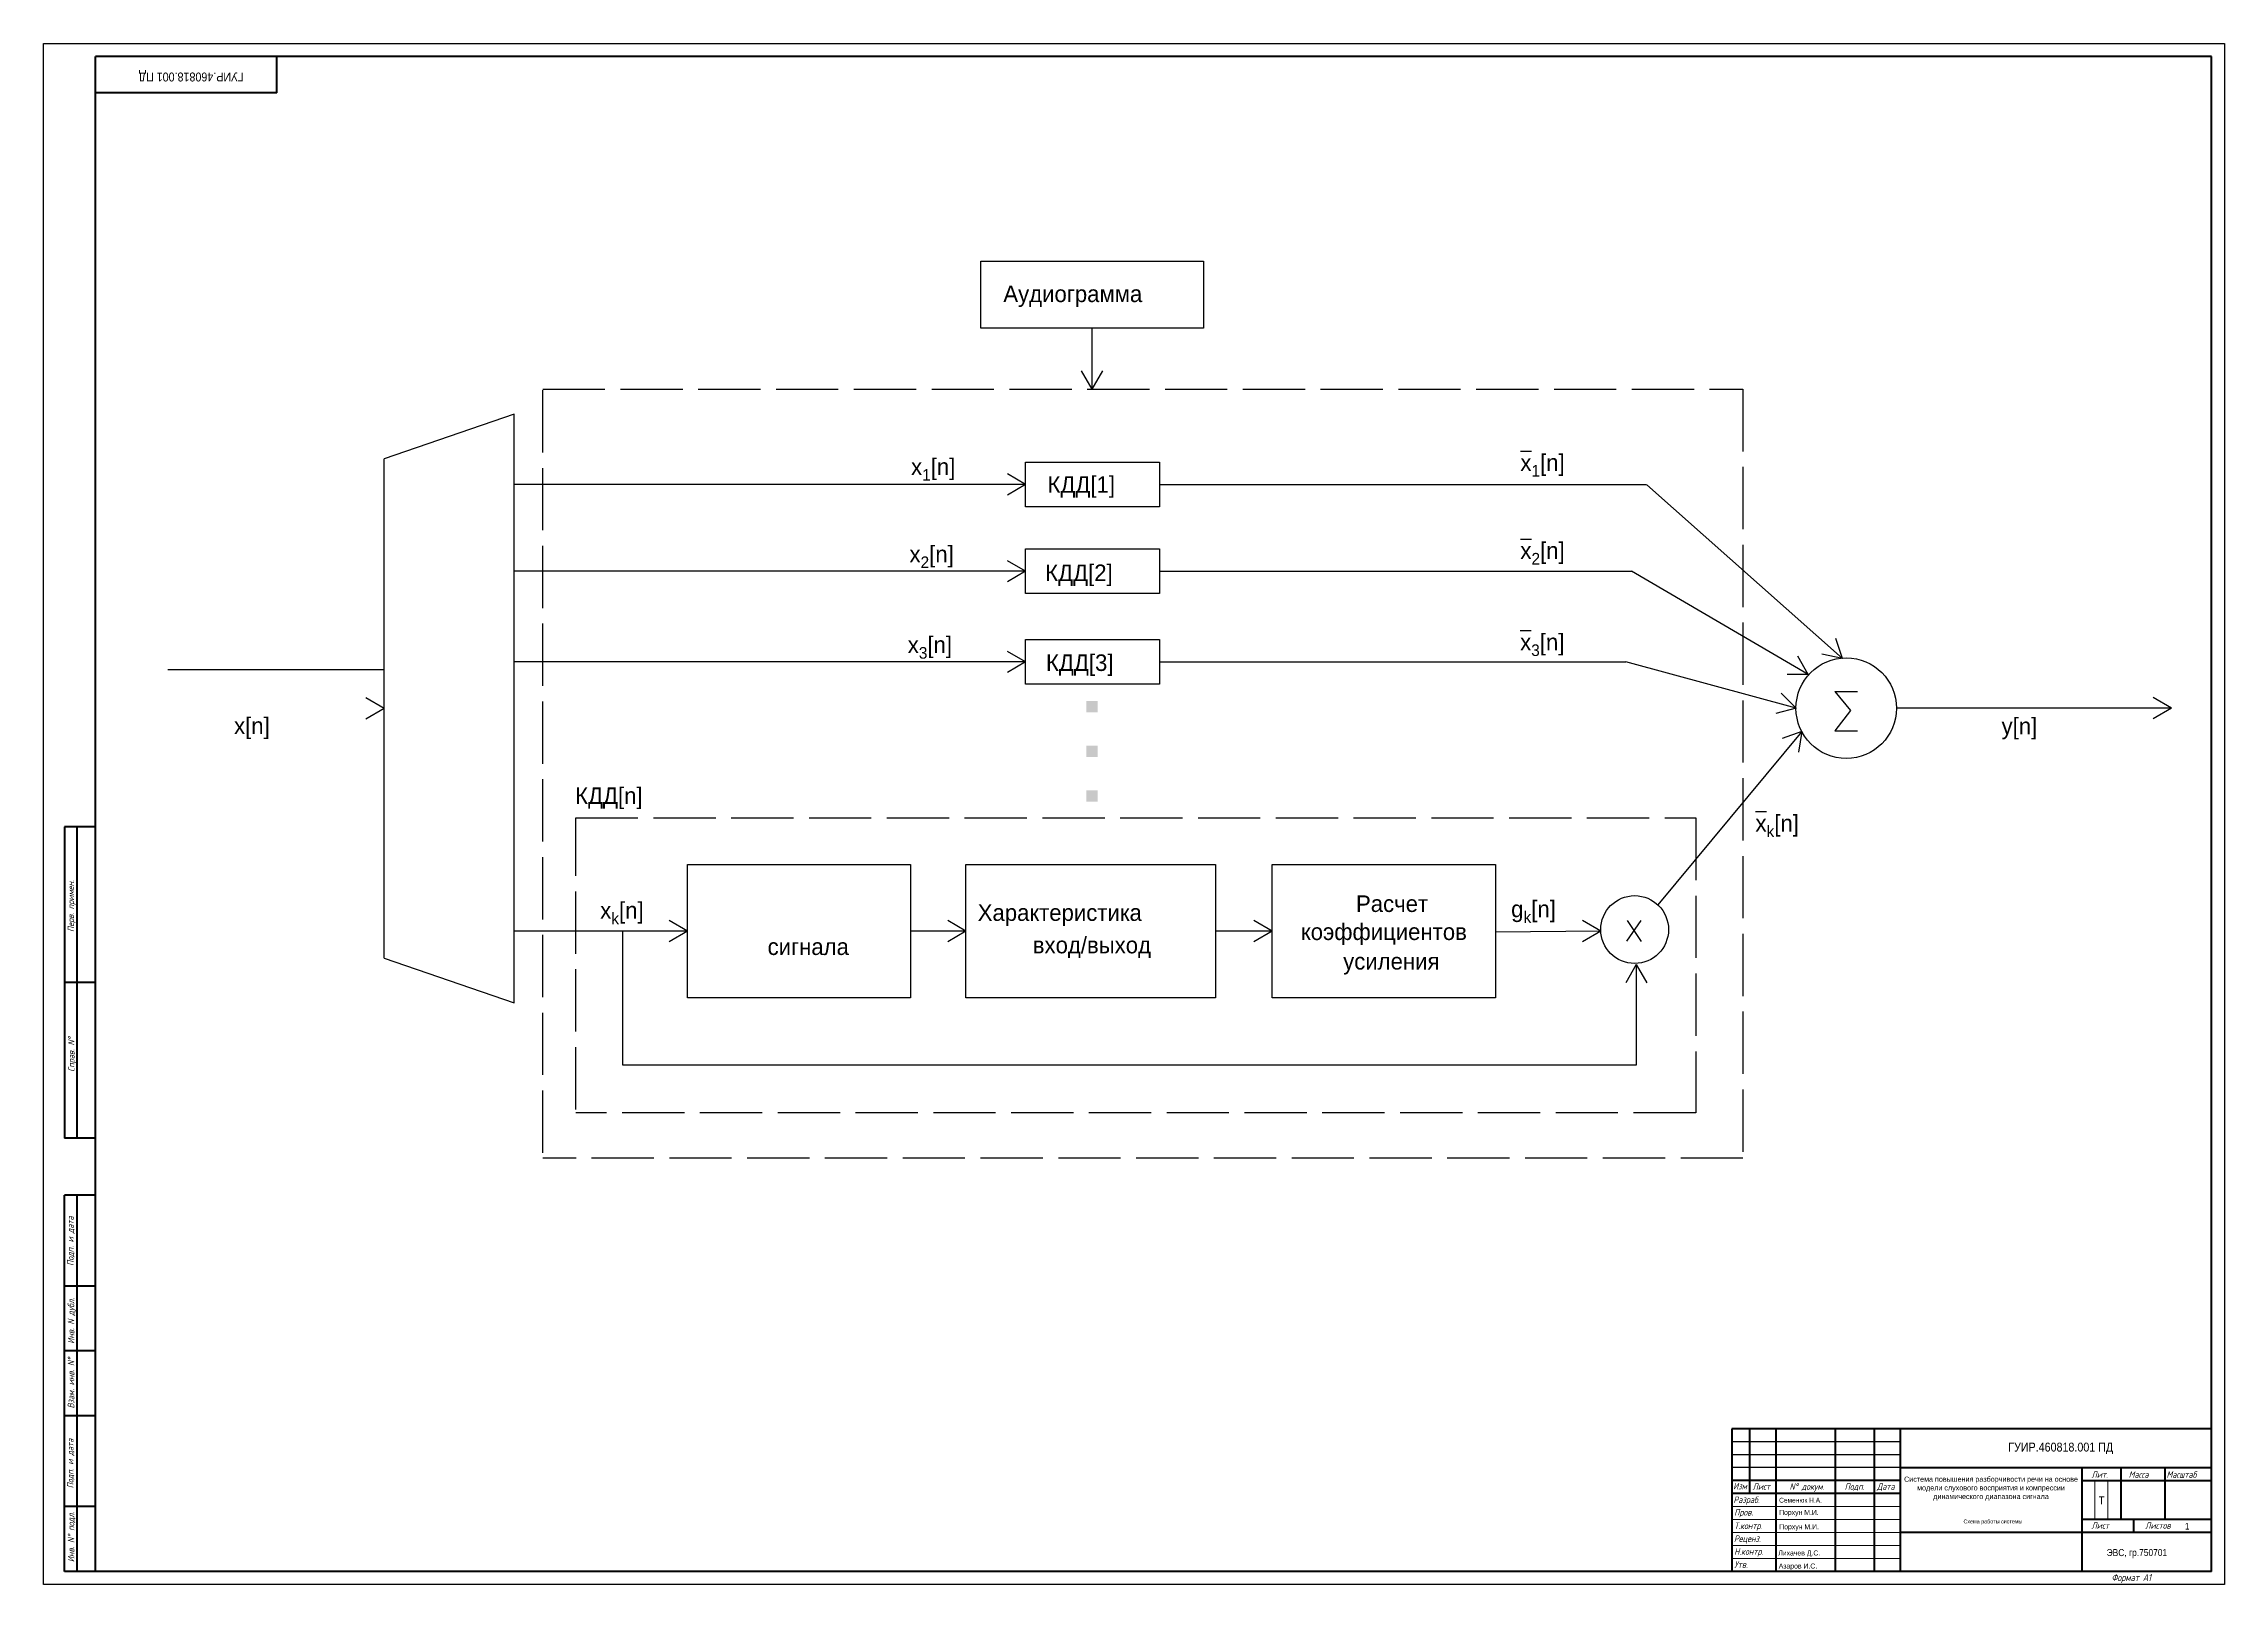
# Model space of a CAD drawing. Extents: x 21 to 3509, y 15 to 1466.
# Drawn here: x 1752 to 2593, y 74 to 668 of the extents above; entities that cross this region are included whole.
import ezdxf

# ---------------------------------------------------------------- set-up
doc = ezdxf.new("R2010")
doc.units = 0
doc.header["$MEASUREMENT"] = 0
doc.linetypes.add('ACAD_ISO02W100', pattern=[15, 12, -3])
doc.layers.get('0').update_dxf_attribs({"linetype": 'CONTINUOUS'})
doc.layers.add('4-текст', color=7, linetype='CONTINUOUS', true_color=0x00ad00)
doc.layers.add('KONTUR', color=7, linetype='CONTINUOUS')
doc.layers.add('PDF_Solid Fills', color=7, linetype='CONTINUOUS')
for name, color, linetype, lineweight in [('Основная', 7, 'CONTINUOUS', 40), ('текст', 7, 'CONTINUOUS', 30), ('тонкая', 7, 'CONTINUOUS', 20)]:
    doc.layers.add(name, color=color, linetype=linetype, lineweight=lineweight)
doc.styles.add('стиль1', font='romans.shx', dxfattribs={"width": 0.75, "oblique": 15, "height": 3.5})

msp = doc.modelspace()

# ---------------------------------------------------------------- hatches: boundary and pattern name
at = {"layer": 'PDF_Solid Fills', "lineweight": 30, "ltscale": 2, "transparency": 33554559}
h = msp.add_hatch(color=0, dxfattribs=at)
h.paths.add_polyline_path([(2153.68, 375.33), (2153.68, 379.63), (2157.98, 379.63), (2157.98, 375.33)], flags=0)
h.paths.add_polyline_path([(2153.68, 392.55), (2153.68, 396.86), (2157.98, 396.86), (2157.98, 392.55)], flags=0)
h.paths.add_polyline_path([(2153.68, 409.77), (2153.68, 414.08), (2157.98, 414.08), (2157.98, 409.77)], flags=0)

# ---------------------------------------------------------------- linework, layer by layer
at = {"linetype": 'ByBlock', "lineweight": 30, "ltscale": 2}
for p, q in [((2155.93, 534.37), (2155.93, 557.88)), ((1933.01, 524.71), (1882.81, 507.49)), ((1933.01, 297.71), (1933.01, 524.71)), ((1882.81, 314.93), (1882.81, 507.49)), ((2130.24, 497.61), (1933.01, 497.61)), ((2181.91, 497.61), (2369.74, 497.61)), ((2445.23, 430.57), (2369.84, 497.51)), ((2130.24, 464.14), (1933.01, 464.14)), ((2181.91, 464.14), (2363.92, 464.14)), ((2432.03, 424.32), (2363.92, 464.14)), ((2130.24, 429.19), (1933.01, 429.19)), ((2181.91, 429.19), (2361.68, 429.19)), ((2427.34, 411.39), (2361.68, 429.19)), ((1882.81, 426.12), (1799.46, 426.12)), ((2442.26, 417.86), (2448.4, 410.43)), ((2442.26, 417.86), (2450.99, 417.86)), ((2448.4, 410.43), (2442.26, 402.68)), ((2572.1, 411.36), (2466.09, 411.36)), ((2442.26, 402.68), (2450.99, 402.68)), ((2362.13, 321.52), (2367.61, 329.46)), ((2367.81, 321.42), (2362.33, 329.46)), ((1999.79, 325.38), (1933.01, 325.38)), ((1974.97, 273.68), (1974.97, 325.38)), ((2107.19, 325.38), (2085.9, 325.38)), ((2225.29, 325.38), (2203.43, 325.38)), ((2352.04, 325.38), (2311.41, 325.07)), ((1882.81, 314.93), (1933.01, 297.71)), ((2365.73, 312.53), (2365.73, 273.68)), ((2365.73, 273.68), (1974.97, 273.68))]:
    msp.add_line(p, q, dxfattribs=at)
at = {"linetype": 'ACAD_ISO02W100', "lineweight": 30, "ltscale": 2}
for p, q in [((2155.93, 534.37), (2151.82, 541.36)), ((2155.93, 534.37), (2160.02, 541.36)), ((2130.24, 497.61), (2123.25, 501.7)), ((2130.24, 497.61), (2123.25, 493.5)), ((2130.24, 464.14), (2123.25, 468.23)), ((2130.24, 464.14), (2123.25, 460.04)), ((2445.23, 430.57), (2442.75, 438.28)), ((2130.24, 429.19), (2123.25, 433.28)), ((2130.24, 429.19), (2123.25, 425.08)), ((2432.03, 424.32), (2428.06, 431.38)), ((2445.23, 430.57), (2437.28, 432.17)), ((2432.03, 424.32), (2423.92, 424.31)), ((1882.81, 411.21), (1875.82, 415.3)), ((2427.34, 411.39), (2421.66, 417.17)), ((2572.1, 411.36), (2565.11, 415.45)), ((1882.81, 411.21), (1875.82, 407.11)), ((2427.34, 411.39), (2419.52, 409.26)), ((2572.1, 411.36), (2565.11, 407.26)), ((2429.61, 402.4), (2422, 399.63)), ((2429.61, 402.4), (2428.3, 394.39)), ((1999.79, 325.38), (1992.79, 329.47)), ((2107.19, 325.38), (2100.2, 329.47)), ((2225.29, 325.38), (2218.3, 329.47)), ((2352.05, 325.38), (2345.06, 329.47)), ((1999.79, 325.38), (1992.79, 321.28)), ((2107.19, 325.38), (2100.2, 321.28)), ((2225.29, 325.38), (2218.3, 321.28)), ((2352.05, 325.38), (2345.06, 321.28)), ((2365.73, 312.53), (2361.65, 305.54)), ((2365.73, 312.53), (2369.84, 305.54))]:
    msp.add_line(p, q, dxfattribs=at)
at = {"linetype": 'ACAD_ISO02W100', "lineweight": 25, "ltscale": 2}
for p, q in [((1944.01, 239.96), (1944.01, 534.37)), ((1944.01, 534.37), (2406.86, 534.37)), ((2406.86, 534.37), (2406.86, 237.89)), ((1956.73, 256.69), (1956.73, 369.06)), ((1956.73, 369.06), (2388.66, 369.06)), ((2388.66, 369.06), (2388.66, 255.41)), ((2388.66, 255.41), (1956.73, 255.41)), ((2406.86, 237.89), (1944.01, 237.89))]:
    msp.add_line(p, q, dxfattribs=at)
at = {"linetype": 'ByBlock', "lineweight": 30, "ltscale": 100, "transparency": 33554687}
msp.add_line((2429.61, 402.4), (2374.06, 335.54), dxfattribs=at)
for p, q in [((2467.54, 128.57), (2402.54, 128.57)), ((2467.54, 123.57), (2402.54, 123.57)), ((2467.54, 118.57), (2402.54, 118.57)), ((2537.54, 78.57), (2537.54, 78.57))]:
    msp.add_line(p, q)
at = {"lineweight": 50}
for p, q in [((2467.54, 113.57), (2402.54, 113.57)), ((2467.54, 108.57), (2402.54, 108.57))]:
    msp.add_line(p, q, dxfattribs=at)
at = {"linetype": 'ByBlock', "lineweight": 30, "ltscale": 2}
for points in [[(2198.84, 557.88), (2113.02, 557.88), (2113.02, 583.71), (2198.84, 583.71)], [(2181.91, 489), (2130.24, 489), (2130.24, 506.22), (2181.91, 506.22)], [(2181.91, 455.53), (2130.24, 455.53), (2130.24, 472.76), (2181.91, 472.76)], [(2181.91, 420.58), (2130.24, 420.58), (2130.24, 437.8), (2181.91, 437.8)], [(2085.9, 299.7), (1999.79, 299.7), (1999.79, 351.07), (2085.9, 351.07)], [(2203.43, 299.7), (2107.19, 299.7), (2107.19, 351.07), (2203.43, 351.07)], [(2311.41, 299.7), (2225.29, 299.7), (2225.29, 351.07), (2311.41, 351.07)]]:
    msp.add_lwpolyline(points, close=True, dxfattribs=at)
for centre, radius in [((2446.71, 411.36), 19.38), ((2365.1, 326.02), 13.07)]:
    msp.add_circle(centre, radius, dxfattribs=at)
at = {"layer": 'KONTUR'}
for p, q in [((1751.54, 73.57), (1751.54, 667.57)), ((1751.54, 667.57), (2592.54, 667.57)), ((2592.54, 667.57), (2592.54, 73.57)), ((2592.54, 73.57), (1751.54, 73.57))]:
    msp.add_line(p, q, dxfattribs=at)
at = {"layer": 'Основная'}
for p, q in [((1771.54, 118.57), (1771.54, 662.57)), ((2587.54, 662.57), (1771.54, 662.57)), ((1841.54, 648.57), (1841.54, 662.57)), ((2587.54, 78.57), (2587.54, 662.57)), ((1841.54, 648.57), (1771.54, 648.57)), ((1759.54, 365.57), (1759.54, 245.57)), ((1771.54, 365.57), (1759.54, 365.57)), ((1764.54, 245.57), (1764.54, 365.57)), ((1771.54, 305.57), (1759.54, 305.57)), ((1771.54, 245.57), (1759.54, 245.57)), ((1759.54, 78.57), (1759.54, 223.57)), ((1771.54, 223.57), (1759.54, 223.57)), ((1764.54, 78.57), (1764.54, 223.57)), ((1771.54, 188.57), (1759.54, 188.57)), ((1771.54, 163.57), (1759.54, 163.57)), ((1771.54, 138.57), (1759.54, 138.57)), ((2402.54, 133.57), (2402.54, 78.57)), ((2587.54, 133.57), (2402.54, 133.57)), ((2409.54, 108.57), (2409.54, 133.57)), ((2419.54, 133.57), (2419.54, 78.57)), ((2442.54, 78.57), (2442.54, 133.57)), ((2457.54, 133.57), (2457.54, 78.57)), ((2467.54, 133.57), (2467.54, 78.57)), ((1771.54, 78.57), (1771.54, 118.57)), ((2467.54, 118.57), (2587.54, 118.57)), ((2537.54, 118.57), (2537.54, 78.57)), ((2552.54, 118.57), (2552.54, 98.57)), ((2569.54, 118.57), (2569.54, 98.57)), ((2537.54, 113.57), (2587.54, 113.57)), ((1771.54, 103.57), (1759.54, 103.57)), ((2587.54, 93.57), (2467.54, 93.57)), ((2587.54, 98.57), (2537.54, 98.57)), ((2557.54, 98.57), (2557.54, 93.57)), ((2587.54, 78.57), (1759.54, 78.57))]:
    msp.add_line(p, q, dxfattribs=at)
at = {"layer": 'тонкая'}
for p, q in [((2542.53, 113.36), (2542.53, 98.57)), ((2547.6, 113.36), (2547.6, 98.57)), ((2402.54, 103.57), (2467.54, 103.57)), ((2467.54, 98.57), (2402.54, 98.57)), ((2467.54, 93.57), (2402.54, 93.57))]:
    msp.add_line(p, q, dxfattribs=at)
for points in [[(2402.54, 88.57), (2467.54, 88.57)], [(2402.54, 83.57), (2467.54, 83.57)]]:
    msp.add_lwpolyline(points, dxfattribs=at)

# ---------------------------------------------------------------- texts
at = {"linetype": 'ACAD_ISO02W100', "lineweight": 30, "ltscale": 2, "char_height": 6.385, "attachment_point": 1}
for s, width, gutter_width, heights, insert in [('{\\Ftxt|c204;Аудиограмма}', 17.1086, 38.9, [5.23], (2121.65, 574.31)), ('\\A1;\\pxi-3,l4,t4;x{\\Ftxt|c204;\\H0.7x;\\S^ 1;}[n]', 36.7505, 38.9, [3.31], (2079.68, 507.64)), ('\\A1;\\pxi-3,l4,t4;{\\Ox\\Ftxt|c204;\\H0.7x;\\o\\S^ 1;}[n]', 36.7505, 38.9, [3.31], (2314.65, 509.23)), ('\\pxi-3,l4,t4;{\\Ftxt|c204;КДД}[{\\Ftxt|c204;1}]', 36.7505, 38.9, [3.31], (2132.31, 500.81)), ('\\A1;\\pxi-3,l4,t4;x{\\H0.7x;\\S^ 2;}[n]', 36.7505, 38.9, [3.31], (2079.07, 473.95)), ('\\A1;\\pxi-3,l4,t4;{\\Ox\\H0.7x;\\o\\S^ 2;}[n]', 36.7505, 38.9, [3.31], (2314.65, 475.31)), ('\\pxi-3,l4,t4;{\\Ftxt|c204;КДД}[{\\Ftxt|c204;2}]', 36.7505, 38.9, [3.31], (2131.41, 466.75)), ('\\A1;\\pxi-3,l4,t4;x{\\H0.7x;\\S^ 3;}[n]', 36.7505, 38.9, [3.31], (2078.39, 439.01)), ('\\A1;\\pxi-3,l4,t4;{\\Ox\\H0.7x;\\o\\S^ 3;}[n]', 36.7505, 38.9, [3.31], (2314.56, 440.04)), ('\\pxi-3,l4,t4;{\\Ftxt|c204;КДД}[{\\Ftxt|c204;3}]', 36.7505, 38.9, [3.31], (2131.71, 432.1)), ('\\A1;\\pxi-3,l4,t4;x[n]', 36.7505, 38.9, [3.31], (1818.6, 407.77)), ('\\A1;\\pxi-3,l4,t4;y[n]', 36.7505, 38.9, [3.31], (2500.23, 407.66)), ('\\pxi-3,l4,t4;{\\Ftxt|c204;КДД}[n]', 45.4989, 38.9, [2.65], (1950.12, 380.8)), ('\\A1;\\pxi-3,l4,t4;{\\Ox\\H0.7x;\\o\\S^ k;}[n]', 36.7505, 38.9, [3.31], (2405.32, 370.2)), ('\\A1;\\pxi-3,l4,t4;x{\\H0.7x;\\S^ k;}[n]', 36.7505, 38.9, [3.31], (1959.8, 336.61)), ('\\pxi-3,l4,qc,t4;{\\Ftxt|c204;Расчет }', 47.2804, 24.26, [6.36], (2244.73, 339.18)), ('\\A1;\\pxi-3,l4,t4;g{\\H0.7x;\\S^ k;}[n]', 36.7505, 38.9, [3.31], (2311.1, 337.16)), ('{\\Ftxt|c204;Характеристика }', 17.1086, 24.26, [5.23], (2111.77, 335.74)), ('\\pxi-3,l4,qc,t4;{\\Ftxt|c204;коэффициентов }', 17.1086, 24.26, [5.23], (2256.68, 328.37)), ('\\pxi-3,l4,qc,t4;{\\Ftxt|c204;сигнала }', 17.1086, 24.26, [5.23], (2034.66, 322.6)), ('\\pxi-3,l4,qc,t4;{\\Ftxt|c204;вход/выход }', 17.1086, 24.26, [5.23], (2144.04, 323.24)), ('\\pxi-3,l4,qc,t4;{\\Ftxt|c204;усиления }', 17.1086, 24.26, [5.23], (2259.53, 316.98))]:
    msp.add_mtext_dynamic_manual_height_columns(s, width=width, gutter_width=gutter_width, heights=heights, dxfattribs=dict(at, insert=insert))
at = {"layer": '4-текст', "lineweight": -3, "width": 0.9}
msp.add_text('ГУИР.460818.001 ПД', height=3.43, rotation=180, dxfattribs=at).set_placement((1828.69, 656.42))
for s, height, p in [('ГУИР.460818.001 ПД', 3.43, (2509.2, 124.78)), ('Семенюк Н.А.', 1.8564, (2420.82, 105.09)), ('Порхун М.И.', 1.9291, (2420.82, 100.35)), ('Т', 3.09, (2544.04, 104.4)), ('Порхун М.И.', 1.9291, (2420.88, 94.82)), ('1', 2.5, (2577.32, 94.72)), ('Лихачев Д.С.', 1.9291, (2420.49, 84.71)), ('ЭВС, гр.750701', 2.695, (2547.12, 84.48)), ('Азаров И.С.', 1.9291, (2420.67, 79.68))]:
    msp.add_text(s, height=height, dxfattribs=at).set_placement(p)
at = {"layer": '4-текст', "attachment_point": 1}
for s, heights, insert, char_height in [('\\pxqc;{\\Ftxt|c204;Система повышения разборчивости речи на основе модели слухового восприятия и компрессии динамического диапазона сигнала  }', [14.17], (2467.54, 115.12), 2), ('\\pxi-3,l4,qc,t4;{\\Ftxt|c204;Схема^Iработы системы}', [5.73], (2467.54, 98.57), 1.5)]:
    msp.add_mtext_dynamic_manual_height_columns(s, width=70, gutter_width=35, heights=heights, dxfattribs=dict(at, insert=insert, char_height=char_height))
at = {"layer": 'текст', "style": 'стиль1', "oblique": 15, "width": 0.75}
for s, p in [('Перв. примен.', (1763.29, 325.08)), ('Справ. N%%d', (1763.45, 271.2)), ('Подп. и дата', (1763.11, 196.34)), ('Инв. N дубл.', (1763.36, 166.32)), ('Взам. инв. N%%d', (1763.36, 141.39)), ('Подп. и дата', (1763.06, 110.6)), ('Инв. N%%d подл.', (1763.36, 82.14))]:
    msp.add_text(s, height=2.5, rotation=90, dxfattribs=at).set_placement(p)
for s, height, p in [('Изм', 2.5, (2403.08, 110.18)), ('Лист', 2.5, (2410.56, 110.03)), ('N%%d докум. ', 2.5, (2424.84, 110.03)), ('Подп.', 2.5, (2446.09, 110.03)), ('Дата', 2.5, (2458.55, 110.03)), ('Лит.', 2.5, (2541.26, 114.64)), ('Масса', 2.5, (2555.63, 114.64)), ('Масштаб', 2.5, (2570.22, 114.64)), ('Разраб.', 2.5, (2403.2, 104.93)), ('Пров.', 2.5, (2403.5, 100.1)), ('Т.контр.', 2.5, (2403.5, 94.9)), ('Лист', 2.5, (2541.26, 95.02)), ('Листов', 2.5, (2561.98, 95.02)), ('Реценз.', 2.5, (2403.4, 89.93)), ('Н.контр.', 2.5, (2403.5, 84.98)), ('Утв.', 2.5, (2403.5, 79.96)), ('Формат А1', 2.75, (2549, 74.82))]:
    msp.add_text(s, height=height, dxfattribs=at).set_placement(p)

doc.saveas('drawing.dxf')
